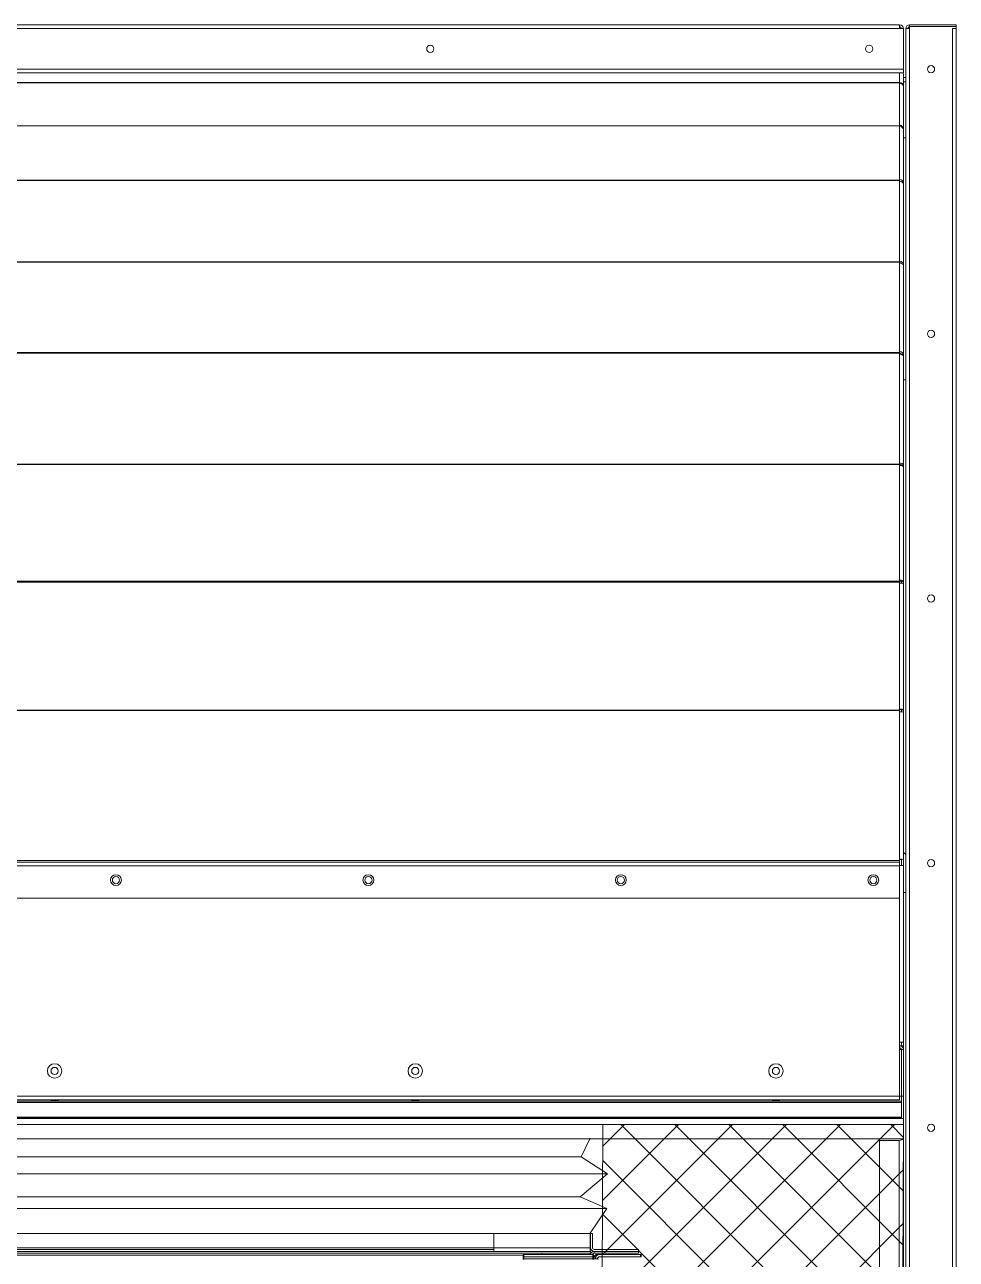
# Model space of a CAD drawing. Header units: millimetres. Extents: x -17070 to 42149, y -291348 to 30242.
# Drawn here: x 33276 to 34051, y 19004 to 20030 of the extents above; entities that cross this region are included whole.
import ezdxf

# ---------------------------------------------------------------- set-up
doc = ezdxf.new("R2010")
doc.units = ezdxf.units.MM

# ---------------------------------------------------------------- blocks, each defined once
blk = doc.blocks.new('3753456')
at = {"color": 0, "lineweight": 5}
for p, q in [((337590.2, 91235.5), (337597.8, 91251)), ((337612.3, 91221.4), (337590.2, 91235.5)), ((337589.4, 91202.2), (337612.3, 91221.4)), ((337611.6, 91192.6), (337589.4, 91202.2)), ((337597.8, 91172), (337611.6, 91192.6))]:
    blk.add_line(p, q, dxfattribs=at)
blk = doc.blocks.new('45735')
at = {"color": 0, "lineweight": 5}
for p, q in [((339300, 91099.7), (338517, 91099.7)), ((338539.1, 91085.6), (339322.1, 91085.6)), ((338516.2, 91066.4), (339299.2, 91066.4)), ((339321.4, 91056.8), (338538.4, 91056.8))]:
    blk.add_line(p, q, dxfattribs=at)
for p in [(926.8, -135.8), (1709.8, -135.8)]:
    blk.add_blockref('3753456', p, dxfattribs=at)
blk = doc.blocks.new('2')
at = {"lineweight": 5}
h = blk.add_hatch(dxfattribs=at)
h.set_pattern_fill('ANSI37', scale=10)
h.set_pattern_definition([(45, (-833382.937, -471185.468), (-22.4506403, 22.4506403), []), (135, (-833382.937, -471185.468), (-22.4506403, -22.4506403), [])])
h.paths.add_polyline_path([(33998.2, 17193.4), (34006.6, 19115.6), (33756.7, 19115.6), (33748.2, 17193.4)])
at = {"color": 7, "lineweight": 20}
for p, q in [((34003.5, 20029.9), (31397.7, 20029.9)), ((34003.5, 20026.8), (31397.7, 20026.8)), ((34008.6, 17185), (34008.6, 20026.8)), ((34011.7, 17185), (34011.7, 20026.8)), ((34047.5, 17185), (34047.5, 20026.8)), ((34050.6, 17185), (34050.6, 20026.8)), ((34006.6, 19993), (31394.6, 19993)), ((34006.6, 19989.9), (31394.6, 19989.9)), ((32909.7, 19981.8), (34003.5, 19981.8)), ((32909.7, 19981.6), (34003.5, 19981.6)), ((32909.7, 19945.9), (34003.5, 19945.9)), ((32909.7, 19945.8), (34003.5, 19945.8)), ((32909.7, 19900.8), (34003.5, 19900.8)), ((32909.7, 19900.4), (34003.5, 19900.4)), ((32909.7, 19832.7), (34003.5, 19832.7)), ((32909.7, 19832.6), (34003.5, 19832.6)), ((32909.7, 19757.4), (34003.5, 19757.4)), ((32909.7, 19756.8), (34003.5, 19756.8)), ((32909.7, 19664.7), (34003.5, 19664.7)), ((32909.7, 19664.4), (34003.5, 19664.4)), ((32909.7, 19567.3), (34003.5, 19567.3)), ((32909.7, 19566.6), (34003.5, 19566.6)), ((32909.7, 19460.1), (34003.5, 19460.1)), ((32909.7, 19459.8), (34003.5, 19459.8)), ((34003.5, 19335.1), (32909.7, 19335.1)), ((32909.7, 19333.8), (34003.5, 19333.8)), ((32909.7, 19330.7), (34003.5, 19330.7)), ((32909.7, 19303.8), (34003.5, 19303.8)), ((34005, 19135.1), (31396.2, 19135.1)), ((34005, 19133.9), (31396.2, 19133.9)), ((31397.7, 19139.1), (34003.5, 19139.1)), ((31397.7, 19136), (34003.5, 19136)), ((34006.6, 19120.6), (31394.6, 19120.6)), ((34006.6, 19115.6), (31394.6, 19115.6)), ((31396.2, 19121.8), (34005, 19121.8)), ((31396.2, 19120.8), (34005, 19120.8)), ((31394.6, 19103.8), (34006.6, 19103.8))]:
    blk.add_line(p, q, dxfattribs=at)
at = {"color": 7, "lineweight": 20, "ltscale": 0.001722}
for p, q in [((34003.5, 20026.8), (34003.5, 20029.9)), ((34006.6, 20026.8), (34003.5, 20026.8)), ((34008.6, 20026.8), (34011.7, 20026.8)), ((34050.6, 20026.8), (34047.5, 20026.8)), ((34050.6, 20026.8), (34047.5, 20026.8)), ((34006.6, 19993), (34006.6, 19989.9)), ((34003.5, 19330.7), (34003.5, 19333.8)), ((34003.5, 19330.8), (34006.6, 19330.8)), ((34003.5, 19184.1), (34006.6, 19184.1)), ((34003.5, 19136), (34003.5, 19139.1)), ((33746.1, 19013.2), (33746.1, 19010.1))]:
    blk.add_line(p, q, dxfattribs=at)
at = {"color": 7, "lineweight": 20, "ltscale": 0.00056596}
blk.add_line((34004.6, 20026.8), (34004.6, 20027.8), dxfattribs=at)
at = {"color": 7, "lineweight": 20, "ltscale": 0.018778}
blk.add_line((34006.6, 19993), (34006.6, 20026.8), dxfattribs=at)
at = {"color": 7, "lineweight": 20, "ltscale": 0.021611}
for p, q in [((34050.6, 20029.9), (34011.7, 20029.9)), ((34050.6, 20028.3), (34011.7, 20028.3)), ((34005, 19139.1), (34005, 19178)), ((34005, 19139.1), (34005, 19178)), ((34006.6, 19139.1), (34006.6, 19178)), ((34006.6, 19139.1), (34006.6, 19178))]:
    blk.add_line(p, q, dxfattribs=at)
at = {"color": 7, "lineweight": 20, "ltscale": 0.000888889}
for p, q in [((34011.7, 20029.9), (34011.7, 20028.3)), ((34050.6, 20029.9), (34050.6, 20028.3)), ((34005, 19755.8), (34006.6, 19755.8)), ((34005, 19663.8), (34006.6, 19663.8)), ((34005, 19566.7), (34006.6, 19566.7)), ((34005, 19460.3), (34006.6, 19460.3)), ((34006.6, 19178), (34005, 19178)), ((34006.6, 19181.1), (34006.6, 19179.5)), ((34006.6, 19139.1), (34005, 19139.1)), ((34006.6, 19120.7), (34005, 19120.7)), ((33746.3, 19025.1), (33747.9, 19025.1)), ((33665.8, 19011.7), (33665.8, 19010.1)), ((33746.3, 19008.5), (33746.3, 19010.1)), ((33749.4, 19010.1), (33749.4, 19008.5)), ((33786.3, 19008.5), (33786.3, 19011.7))]:
    blk.add_line(p, q, dxfattribs=at)
at = {"color": 7, "lineweight": 20, "ltscale": 0.000833333}
for p, q in [((34011.7, 20028.3), (34011.7, 20026.8)), ((34050.6, 20026.8), (34050.6, 20028.3)), ((34005, 19178), (34003.5, 19178)), ((34005, 19139.1), (34003.5, 19139.1)), ((33665.8, 19011.7), (33665.8, 19013.2)), ((33690.4, 19005.5), (33690.4, 19004)), ((33690.9, 19005.5), (33690.9, 19004)), ((33748.4, 19005.5), (33748.4, 19004)), ((33748.9, 19005.5), (33748.9, 19004))]:
    blk.add_line(p, q, dxfattribs=at)
at = {"color": 7, "lineweight": 20, "ltscale": 0.007103}
blk.add_line((34050.6, 20014), (34050.6, 20026.8), dxfattribs=at)
at = {"color": 7, "lineweight": 20, "ltscale": 0.002286}
blk.add_line((34050.6, 20014), (34050.6, 20009.9), dxfattribs=at)
at = {"color": 7, "lineweight": 20, "ltscale": 0.004468}
blk.add_line((34003.5, 19989.9), (34003.5, 19981.9), dxfattribs=at)
at = {"color": 7, "lineweight": 20, "ltscale": 5.01906e-05}
blk.add_line((34006.6, 19988.5), (34006.6, 19988.6), dxfattribs=at)
at = {"color": 7, "lineweight": 20, "ltscale": 0.005416}
blk.add_line((34006.6, 19988.5), (34006.6, 19978.8), dxfattribs=at)
at = {"color": 7, "lineweight": 20, "ltscale": 0.001111}
for p, q in [((34008.6, 19985.9), (34006.6, 19985.9)), ((34008.6, 19982.4), (34006.6, 19982.4)), ((34006.6, 19935.9), (34008.6, 19935.9)), ((34006.6, 19734.8), (34008.6, 19734.8)), ((34008.6, 19308.5), (34006.6, 19308.5)), ((33690.4, 19005.5), (33690.4, 19007.5)), ((33690.9, 19005.5), (33690.9, 19007.5)), ((33748.4, 19005.5), (33748.4, 19007.5)), ((33748.9, 19005.5), (33748.9, 19007.5)), ((33787.9, 19005.5), (33787.9, 19007.5)), ((33788.4, 19005.5), (33788.4, 19007.5))]:
    blk.add_line(p, q, dxfattribs=at)
at = {"color": 7, "lineweight": 20, "ltscale": 5.06378e-05}
blk.add_line((34003.5, 19981.9), (34003.5, 19981.8), dxfattribs=at)
at = {"color": 7, "lineweight": 20, "ltscale": 8.68979e-05}
blk.add_line((34003.5, 19981.6), (34003.5, 19981.8), dxfattribs=at)
at = {"color": 7, "lineweight": 20, "ltscale": 0.000182321}
blk.add_line((34003.5, 19981.3), (34003.5, 19981.6), dxfattribs=at)
at = {"color": 7, "lineweight": 20, "ltscale": 0.019501}
for p, q in [((34003.5, 19981.3), (34003.5, 19946.2)), ((34006.6, 19978.4), (34006.6, 19943.3))]:
    blk.add_line(p, q, dxfattribs=at)
at = {"color": 7, "lineweight": 20, "ltscale": 1.77147e-05}
blk.add_line((34006.6, 19978.8), (34006.6, 19978.8), dxfattribs=at)
at = {"color": 7, "lineweight": 20, "ltscale": 0.020143}
blk.add_line((34006.6, 19942.5), (34006.6, 19978.8), dxfattribs=at)
at = {"color": 7, "lineweight": 20, "ltscale": 0.000181183}
blk.add_line((34003.5, 19945.9), (34003.5, 19946.2), dxfattribs=at)
at = {"color": 7, "lineweight": 20, "ltscale": 5.76158e-05}
blk.add_line((34003.5, 19945.8), (34003.5, 19945.9), dxfattribs=at)
at = {"color": 7, "lineweight": 20, "ltscale": 0.000228135}
blk.add_line((34003.5, 19945.4), (34003.5, 19945.8), dxfattribs=at)
at = {"color": 7, "lineweight": 20, "ltscale": 0.024554}
for p, q in [((34003.5, 19945.4), (34003.5, 19901.2)), ((34006.6, 19942.5), (34006.6, 19898.3))]:
    blk.add_line(p, q, dxfattribs=at)
at = {"color": 7, "lineweight": 20, "ltscale": 5.95243e-05}
blk.add_line((34006.5, 19943.3), (34006.6, 19943.3), dxfattribs=at)
at = {"color": 7, "lineweight": 20, "ltscale": 0.019078}
blk.add_line((34006.6, 19908.9), (34006.6, 19943.3), dxfattribs=at)
at = {"color": 7, "lineweight": 20, "ltscale": 0.000229568}
blk.add_line((34003.5, 19900.8), (34003.5, 19901.2), dxfattribs=at)
at = {"color": 7, "lineweight": 20, "ltscale": 0.000214269}
blk.add_line((34003.5, 19900.4), (34003.5, 19900.8), dxfattribs=at)
at = {"color": 7, "lineweight": 20, "ltscale": 0.000344851}
blk.add_line((34003.5, 19899.8), (34003.5, 19900.4), dxfattribs=at)
at = {"color": 7, "lineweight": 20, "ltscale": 0.036885}
for p, q in [((34003.5, 19899.8), (34003.5, 19833.4)), ((34006.6, 19897.3), (34006.6, 19830.9))]:
    blk.add_line(p, q, dxfattribs=at)
at = {"color": 7, "lineweight": 20, "ltscale": 0.000162064}
blk.add_line((34006.3, 19898.3), (34006.6, 19898.3), dxfattribs=at)
at = {"color": 7, "lineweight": 20, "ltscale": 0.017676}
blk.add_line((34006.6, 19866.5), (34006.6, 19898.3), dxfattribs=at)
at = {"color": 7, "lineweight": 20, "ltscale": 0.000342699}
blk.add_line((34003.5, 19832.7), (34003.5, 19833.4), dxfattribs=at)
at = {"color": 7, "lineweight": 20, "ltscale": 0.000101871}
blk.add_line((34003.5, 19832.6), (34003.5, 19832.7), dxfattribs=at)
at = {"color": 7, "lineweight": 20, "ltscale": 0.00038102}
blk.add_line((34003.5, 19832.6), (34003.5, 19831.9), dxfattribs=at)
at = {"color": 7, "lineweight": 20, "ltscale": 0.000125526}
blk.add_line((34003.5, 19831.9), (34003.5, 19832.1), dxfattribs=at)
at = {"color": 7, "lineweight": 20, "ltscale": 0.041009}
for p, q in [((34003.5, 19831.9), (34003.5, 19758.1)), ((34006.6, 19829.6), (34006.6, 19755.8))]:
    blk.add_line(p, q, dxfattribs=at)
at = {"color": 7, "lineweight": 20, "ltscale": 0.000315481}
blk.add_line((34006.1, 19830.9), (34006.6, 19830.9), dxfattribs=at)
at = {"color": 7, "lineweight": 20, "ltscale": 0.015571}
blk.add_line((34006.6, 19802.9), (34006.6, 19830.9), dxfattribs=at)
at = {"color": 7, "lineweight": 20, "ltscale": 0.000383413}
blk.add_line((34003.5, 19758.1), (34003.5, 19757.4), dxfattribs=at)
at = {"color": 7, "lineweight": 20, "ltscale": 0.000318226}
blk.add_line((34003.5, 19756.8), (34003.5, 19757.4), dxfattribs=at)
at = {"color": 7, "lineweight": 20, "ltscale": 0.000523852}
blk.add_line((34003.5, 19756.9), (34003.5, 19755.9), dxfattribs=at)
at = {"color": 7, "lineweight": 20, "ltscale": 0.000469699}
blk.add_line((34003.5, 19756.8), (34003.5, 19755.9), dxfattribs=at)
at = {"color": 7, "lineweight": 20, "ltscale": 0.050238}
for p, q in [((34003.5, 19755.9), (34003.5, 19665.5)), ((34006.6, 19754.3), (34006.6, 19663.8))]:
    blk.add_line(p, q, dxfattribs=at)
at = {"color": 7, "lineweight": 20, "ltscale": 3.37381e-05}
blk.add_line((34005, 19755.7), (34005, 19755.8), dxfattribs=at)
at = {"color": 7, "lineweight": 20, "ltscale": 0.01323}
blk.add_line((34006.6, 19732), (34006.6, 19755.8), dxfattribs=at)
at = {"color": 7, "lineweight": 20, "ltscale": 0.000466768}
blk.add_line((34003.5, 19665.5), (34003.5, 19664.7), dxfattribs=at)
at = {"color": 7, "lineweight": 20, "ltscale": 0.000134994}
blk.add_line((34003.5, 19664.4), (34003.5, 19664.7), dxfattribs=at)
at = {"color": 7, "lineweight": 20, "ltscale": 0.000610792}
blk.add_line((34003.5, 19664.6), (34003.5, 19663.5), dxfattribs=at)
at = {"color": 7, "lineweight": 20, "ltscale": 0.000492271}
blk.add_line((34003.5, 19664.4), (34003.5, 19663.5), dxfattribs=at)
at = {"color": 7, "lineweight": 20, "ltscale": 0.052983}
for p, q in [((34003.5, 19663.5), (34003.5, 19568.2)), ((34006.6, 19662.1), (34006.6, 19566.7))]:
    blk.add_line(p, q, dxfattribs=at)
at = {"color": 7, "lineweight": 20, "ltscale": 0.000257803}
blk.add_line((34005, 19663.4), (34005, 19663.8), dxfattribs=at)
at = {"color": 7, "lineweight": 20, "ltscale": 0.010363}
blk.add_line((34006.6, 19645.2), (34006.6, 19663.8), dxfattribs=at)
at = {"color": 7, "lineweight": 20, "ltscale": 0.000495362}
blk.add_line((34003.5, 19568.2), (34003.5, 19567.3), dxfattribs=at)
at = {"color": 7, "lineweight": 20, "ltscale": 0.001012}
blk.add_line((34003.5, 19567.4), (34003.5, 19565.6), dxfattribs=at)
at = {"color": 7, "lineweight": 20, "ltscale": 0.000387411}
blk.add_line((34003.5, 19566.6), (34003.5, 19567.3), dxfattribs=at)
at = {"color": 7, "lineweight": 20, "ltscale": 0.000543222}
blk.add_line((34003.5, 19566.6), (34003.5, 19565.6), dxfattribs=at)
at = {"color": 7, "lineweight": 20, "ltscale": 0.058102}
for p, q in [((34003.5, 19565.6), (34003.5, 19461)), ((34006.6, 19564.9), (34006.6, 19460.3))]:
    blk.add_line(p, q, dxfattribs=at)
at = {"color": 7, "lineweight": 20, "ltscale": 0.000676388}
blk.add_line((34005, 19565.5), (34005, 19566.7), dxfattribs=at)
at = {"color": 7, "lineweight": 20, "ltscale": 0.007338}
blk.add_line((34006.6, 19553.5), (34006.6, 19566.7), dxfattribs=at)
at = {"color": 7, "lineweight": 20, "ltscale": 0.000539832}
blk.add_line((34003.5, 19461), (34003.5, 19460.1), dxfattribs=at)
at = {"color": 7, "lineweight": 20, "ltscale": 0.001029}
blk.add_line((34003.5, 19460.6), (34003.5, 19458.8), dxfattribs=at)
at = {"color": 7, "lineweight": 20, "ltscale": 0.000153368}
blk.add_line((34003.5, 19459.8), (34003.5, 19460.1), dxfattribs=at)
at = {"color": 7, "lineweight": 20, "ltscale": 0.00054973}
blk.add_line((34003.5, 19459.8), (34003.5, 19458.8), dxfattribs=at)
at = {"color": 7, "lineweight": 20, "ltscale": 0.068058}
for p, q in [((34003.5, 19458.8), (34003.5, 19336.3)), ((34006.6, 19458.3), (34006.6, 19335.8))]:
    blk.add_line(p, q, dxfattribs=at)
at = {"color": 7, "lineweight": 20, "ltscale": 0.000861584}
blk.add_line((34005, 19458.7), (34005, 19460.3), dxfattribs=at)
at = {"color": 7, "lineweight": 20, "ltscale": 0.004022}
blk.add_line((34006.6, 19453), (34006.6, 19460.3), dxfattribs=at)
at = {"color": 7, "lineweight": 20, "ltscale": 0.000665626}
blk.add_line((34003.5, 19336.3), (34003.5, 19335.1), dxfattribs=at)
at = {"color": 7, "lineweight": 20, "ltscale": 0.002905}
blk.add_line((34003.5, 19336), (34003.5, 19330.8), dxfattribs=at)
at = {"color": 7, "lineweight": 20, "ltscale": 0.000707283}
blk.add_line((34003.5, 19335.1), (34003.5, 19333.8), dxfattribs=at)
at = {"color": 7, "lineweight": 20, "ltscale": 0.0815}
for p, q in [((34003.5, 19330.8), (34003.5, 19184.1)), ((34006.6, 19330.8), (34006.6, 19184.1))]:
    blk.add_line(p, q, dxfattribs=at)
at = {"color": 7, "lineweight": 20, "ltscale": 0.014944}
blk.add_line((34003.5, 19303.8), (34003.5, 19330.7), dxfattribs=at)
at = {"color": 7, "lineweight": 20, "ltscale": 0.002779}
blk.add_line((34005, 19330.8), (34005, 19335.8), dxfattribs=at)
at = {"color": 7, "lineweight": 20, "ltscale": 0.003101}
blk.add_line((34006.6, 19330.2), (34006.6, 19335.8), dxfattribs=at)
at = {"color": 7, "lineweight": 20, "ltscale": 0.001669}
for p, q in [((34003.5, 19184.1), (34003.5, 19181.1)), ((34005, 19181.1), (34005, 19184.1)), ((34006.6, 19181.1), (34006.6, 19184.1))]:
    blk.add_line(p, q, dxfattribs=at)
at = {"color": 7, "lineweight": 20, "ltscale": 0.025}
blk.add_line((34003.5, 19139.1), (34003.5, 19184.1), dxfattribs=at)
at = {"color": 7, "lineweight": 20, "ltscale": 1.32336e-05}
blk.add_line((34003.5, 19179.5), (34003.6, 19179.5), dxfattribs=at)
at = {"color": 7, "lineweight": 20, "ltscale": 0.000579045}
for p, q in [((34003.5, 19178), (34003.5, 19179.1)), ((34006.6, 19178), (34006.6, 19179.1))]:
    blk.add_line(p, q, dxfattribs=at)
at = {"color": 7, "lineweight": 20, "ltscale": 0.000598884}
blk.add_line((34003.5, 19179.1), (34004.6, 19179.1), dxfattribs=at)
at = {"color": 7, "lineweight": 20, "ltscale": 0.001703}
blk.add_line((34003.6, 19181.1), (34006.6, 19181.1), dxfattribs=at)
at = {"color": 7, "lineweight": 20, "ltscale": 0.000215038}
for p, q in [((34006.2, 19179.5), (34006.6, 19179.5)), ((33747.9, 19010.1), (33747.9, 19009.7))]:
    blk.add_line(p, q, dxfattribs=at)
at = {"color": 7, "lineweight": 20, "ltscale": 0.000100412}
blk.add_line((34006.5, 19179.1), (34006.6, 19179.1), dxfattribs=at)
at = {"color": 7, "lineweight": 20, "ltscale": 0.000253866}
blk.add_line((34006.6, 19179.1), (34006.6, 19179.5), dxfattribs=at)
at = {"color": 7, "lineweight": 20, "ltscale": 0.010219}
for p, q in [((34005, 19139.1), (34005, 19120.7)), ((34006.6, 19139.1), (34006.6, 19120.7))]:
    blk.add_line(p, q, dxfattribs=at)
at = {"color": 7, "lineweight": 20, "ltscale": 0.006747}
blk.add_line((34005, 19121.8), (34005, 19133.9), dxfattribs=at)
at = {"color": 7, "lineweight": 20, "ltscale": 0.010301}
blk.add_line((34006.6, 19120.6), (34006.6, 19139.1), dxfattribs=at)
blk.add_line((34006.6, 19120.6), (34006.6, 19139.1), dxfattribs=at)
at = {"color": 7, "lineweight": 20, "ltscale": 0.00275}
blk.add_line((34006.6, 19120.6), (34006.6, 19115.6), dxfattribs=at)
at = {"color": 7, "lineweight": 20, "ltscale": 0.00658}
blk.add_line((34006.6, 19103.8), (34006.6, 19115.6), dxfattribs=at)
at = {"color": 7, "lineweight": 20, "ltscale": 0.00583}
blk.add_line((34006.6, 19115.6), (34006.6, 19105.1), dxfattribs=at)
at = {"color": 7, "lineweight": 20, "ltscale": 0.009167}
for p, q in [((34003.1, 19103.7), (33986.6, 19103.7)), ((34003.1, 19102.3), (33986.6, 19102.3))]:
    blk.add_line(p, q, dxfattribs=at)
at = {"color": 7, "lineweight": 20, "ltscale": 0.000773611}
blk.add_line((33986.6, 19102.3), (33986.6, 19103.7), dxfattribs=at)
at = {"color": 7, "lineweight": 20, "ltscale": 0.415127}
for p, q in [((33986.6, 19102.3), (33986.6, 18355.1)), ((34003.1, 18355.1), (34003.1, 19102.3)), ((34006.6, 18357.5), (34006.6, 19104.8))]:
    blk.add_line(p, q, dxfattribs=at)
at = {"color": 7, "lineweight": 20, "ltscale": 2.39452e-05}
blk.add_line((34003.1, 19103.8), (34003.1, 19103.7), dxfattribs=at)
at = {"color": 7, "lineweight": 20, "ltscale": 0.000193403}
blk.add_line((34006.6, 19104.8), (34006.6, 19105.1), dxfattribs=at)
at = {"color": 7, "lineweight": 20, "ltscale": 0.015084}
blk.add_line((34006.6, 19076.6), (34006.6, 19103.8), dxfattribs=at)
at = {"color": 7, "lineweight": 20, "ltscale": 0.098092}
blk.add_line((34006.6, 18900.1), (34006.6, 19076.6), dxfattribs=at)
at = {"color": 7, "lineweight": 20, "ltscale": 0.434111}
for p, q in [((32960.7, 19025.1), (33665.8, 19025.1)), ((32959.9, 19010.1), (33665.8, 19010.1)), ((32960.7, 19011.7), (33665.8, 19011.7))]:
    blk.add_line(p, q, dxfattribs=at)
at = {"color": 7, "lineweight": 20, "ltscale": 0.044611}
for p, q in [((33746.1, 19025.1), (33665.8, 19025.1)), ((33746.1, 19013.2), (33665.8, 19013.2))]:
    blk.add_line(p, q, dxfattribs=at)
at = {"color": 7, "lineweight": 20, "ltscale": 0.006611}
for p, q in [((33665.8, 19025.1), (33665.8, 19013.2)), ((33746.1, 19013.2), (33746.1, 19025.1)), ((33746.3, 19013.2), (33746.3, 19025.1)), ((33747.9, 19013.2), (33747.9, 19025.1))]:
    blk.add_line(p, q, dxfattribs=at)
at = {"color": 7, "lineweight": 20, "ltscale": 0.3905}
blk.add_line((32962.9, 19013.2), (33665.8, 19013.2), dxfattribs=at)
at = {"color": 7, "lineweight": 20, "ltscale": 0.435222}
for p, q in [((33746.3, 19010.1), (32962.9, 19010.1)), ((33746.3, 19008.5), (32962.9, 19008.5))]:
    blk.add_line(p, q, dxfattribs=at)
at = {"color": 7, "lineweight": 20, "ltscale": 0.000814101}
blk.add_line((33747.9, 19010.1), (33749.4, 19010.1), dxfattribs=at)
at = {"color": 7, "lineweight": 20, "ltscale": 0.0205}
for p, q in [((33749.4, 19011.7), (33786.3, 19011.7)), ((33749.4, 19010.1), (33786.3, 19010.1)), ((33749.4, 19010.1), (33786.3, 19010.1)), ((33749.4, 19008.5), (33786.3, 19008.5))]:
    blk.add_line(p, q, dxfattribs=at)
at = {"color": 7, "lineweight": 20, "ltscale": 0.432889}
blk.add_line((32965, 19008.5), (33744.2, 19008.5), dxfattribs=at)
at = {"color": 7, "lineweight": 20, "ltscale": 0.373111}
blk.add_line((33690.4, 19007), (33018.8, 19007), dxfattribs=at)
at = {"color": 7, "lineweight": 20, "ltscale": 0.032222}
for p, q in [((33748.4, 19007.5), (33690.4, 19007.5)), ((33748.4, 19005.5), (33690.4, 19005.5)), ((33748.4, 19004), (33690.4, 19004)), ((33748.9, 19007.5), (33690.9, 19007.5)), ((33748.9, 19005.5), (33690.9, 19005.5)), ((33748.9, 19004), (33690.9, 19004))]:
    blk.add_line(p, q, dxfattribs=at)
at = {"color": 7, "lineweight": 20, "ltscale": 0.000277763}
for p, q in [((33690.4, 19003.5), (33690.4, 19004)), ((33690.9, 19003.5), (33690.9, 19004)), ((33748.4, 19003.5), (33748.4, 19004)), ((33748.9, 19003.5), (33748.9, 19004))]:
    blk.add_line(p, q, dxfattribs=at)
at = {"color": 7, "lineweight": 20, "ltscale": 0.022444}
blk.add_line((33705.9, 19008.5), (33746.3, 19008.5), dxfattribs=at)
at = {"color": 7, "lineweight": 20, "ltscale": 0.000555547}
for p, q in [((33705.9, 19007.5), (33705.9, 19008.5)), ((33746.3, 19008.5), (33746.3, 19007.5))]:
    blk.add_line(p, q, dxfattribs=at)
at = {"color": 7, "lineweight": 20, "ltscale": 0.001944}
blk.add_line((33752.4, 19004), (33748.9, 19004), dxfattribs=at)
at = {"color": 7, "lineweight": 20, "ltscale": 1.33788e-05}
blk.add_line((33749.4, 19008.5), (33749.4, 19008.5), dxfattribs=at)
at = {"color": 7, "lineweight": 20, "ltscale": 0.000582846}
blk.add_line((33750.9, 19007.5), (33750.9, 19006.5), dxfattribs=at)
at = {"color": 7, "lineweight": 20, "ltscale": 0.001349}
blk.add_line((33753.4, 19007.5), (33750.9, 19007.5), dxfattribs=at)
at = {"color": 7, "lineweight": 20, "ltscale": 0.000187053}
blk.add_line((33751.9, 19007.5), (33751.9, 19007.2), dxfattribs=at)
at = {"color": 7, "lineweight": 20, "ltscale": 0.000793738}
blk.add_line((33753.4, 19007.5), (33751.9, 19007.5), dxfattribs=at)
at = {"color": 7, "lineweight": 20, "ltscale": 0.000277761}
blk.add_line((33752.4, 19003.5), (33752.4, 19004), dxfattribs=at)
at = {"color": 7, "lineweight": 20, "ltscale": 0.019167}
for p, q in [((33787.9, 19007.5), (33753.4, 19007.5)), ((33787.9, 19005.5), (33753.4, 19005.5)), ((33788.4, 19007.5), (33753.9, 19007.5)), ((33788.4, 19005.5), (33753.9, 19005.5))]:
    blk.add_line(p, q, dxfattribs=at)
at = {"color": 0, "lineweight": 20}
blk.add_lwpolyline([(33756.7, 19115.6), (34006.6, 19115.6), (33998.2, 17193.4), (33748.2, 17193.4)], close=True, dxfattribs=at)
at = {"color": 7, "lineweight": 20}
for centre, radius in [((33613.1, 20009.9), 3), ((33978.1, 20009.9), 3), ((34029.6, 19992.9), 3), ((34029.6, 19772.9), 3), ((34029.6, 19552.9), 3), ((34029.6, 19332.9), 3), ((33351.6, 19318.8), 4.5), ((33351.6, 19318.8), 3), ((33561.6, 19318.8), 4.5), ((33561.6, 19318.8), 3), ((33771.6, 19318.8), 4.5), ((33771.6, 19318.8), 3), ((33981.6, 19318.8), 4.5), ((33981.6, 19318.8), 3), ((33300.6, 19160.1), 6), ((33300.6, 19160.1), 3), ((33600.6, 19160.1), 6), ((33600.6, 19160.1), 3), ((33900.6, 19160.1), 6), ((33900.6, 19160.1), 3), ((34029.6, 19112.9), 3)]:
    blk.add_circle(centre, radius, dxfattribs=at)
for centre, radius, start, end in [((34003.5, 20026.8), 3.1, 0, 90), ((34003.5, 20026.8), 1.5, 0, 90), ((34003.1, 20026.4), 3.5, 0, 0.666), ((34003, 20026.3), 3.6, 0, 1.4661), ((34011.7, 20026.8), 3.1, 90, 180), ((34011.7, 20026.8), 1.5, 90, 180), ((34012.1, 20026.4), 1.5, 105.4662, 164.534), ((34003.5, 19991), 3.1, 337.3314, 339.2164), ((34003.1, 19993.4), 3.5, 359.334, 0), ((34003.5, 19991), 3.1, 359.3499, 0), ((34003.1, 19984.4), 3.5, 0, 0.6157), ((34003.5, 19811.4), 3.1, 359.0946, 0), ((34003.5, 19795.1), 3.1, 0, 0.8218), ((34047.1, 19793.4), 3.5, 359.8196, 0), ((34003.5, 19572.3), 3.1, 0, 0.7204), ((34003.5, 19178), 3.1, 0, 90), ((34003.5, 19178), 1.5, 0, 90), ((33749.4, 19013.2), 3.1, 180, 270), ((33749.4, 19007), 3.1, 90, 170.7179), ((33749.4, 19013.2), 1.5, 180, 270), ((33749.4, 19007), 1.5, 90, 160.5281), ((33752.4, 19004), 3.5, 115.377, 180), ((33753.4, 19004), 3.5, 90, 180), ((33753.9, 19004), 3.5, 90, 180), ((33753.4, 19004), 1.5, 90, 180), ((33753.9, 19004), 1.5, 90, 180)]:
    blk.add_arc(centre, radius, start, end, dxfattribs=at)
for centre, major_axis, ratio, start_param, end_param in [((34003.5, 19988.5), (-3.1, 0), 0.995898, 3.141593, 3.605089), ((34003.5, 19988.6), (3.1, 0), 1, 0, 0.429168), ((34003.5, 19978.8), (-3.1, 0), 0.995898, 3.141593, 4.712389), ((34003.5, 19978.4), (-3.1, 0), 0.945441, 3.141593, 4.712389), ((34003.5, 19943.3), (-3.1, 0), 0.945441, 3.141593, 4.712389), ((34003.5, 19942.5), (-3.1, 0), 0.911987, 3.141593, 4.712389), ((34003.5, 19898.3), (-3.1, 0), 0.911987, 3.141593, 4.712389), ((34003.5, 19897.3), (-3.1, 0), 0.787572, 3.141593, 4.712389), ((34003.5, 19830.9), (-3.1, 0), 0.787572, 3.141593, 4.712389), ((34003.5, 19830.9), (-1.5, 0), 0.787572, 3.897536, 4.712389), ((34003.5, 19829.6), (-3.1, 0), 0.728422, 3.141593, 4.712389), ((34003.5, 19811.9), (3.1, 0), 0.809022, 6.267501, 6.283185), ((34003.5, 19795), (-3.1, 0), 0.99655, 3.141593, 3.150933), ((34003.5, 19794.9), (-3.1, 0), 0.977239, 3.141593, 3.155876), ((34003.5, 19789.9), (-3.1, 0), 0.968276, 3.141593, 3.146662), ((34003.5, 19774.9), (-3.1, 0), 0.944147, 3.141593, 3.146651), ((34003.5, 19767.8), (-3.1, 0), 0.977239, 3.141593, 3.154321), ((34003.5, 19767.1), (-3.1, 0), 0.850543, 3.141593, 3.154078), ((34003.5, 19755.8), (-3.1, 0), 0.728422, 3.141593, 4.712389), ((34003.5, 19755.8), (-1.5, 0), 0.728422, 3.141593, 4.712389), ((34003.5, 19754.3), (-3.1, 0), 0.543645, 3.141593, 4.712389), ((34003.5, 19755.1), (-3.1, 0), 0.878691, 3.141593, 3.146619), ((34003.5, 19700), (-3.1, 0), 0.850543, 3.141593, 3.152997), ((34003.5, 19698.8), (-3.1, 0), 0.719619, 3.141593, 3.152626), ((34003.5, 19663.8), (-3.1, 0), 0.543645, 3.141593, 4.712389), ((34003.5, 19663.8), (-1.5, 0), 0.543645, 3.141593, 4.712389), ((34003.5, 19662.1), (-3.1, 0), 0.465261, 3.141593, 4.712389), ((34003.5, 19610.2), (-3.1, 0), 0.719619, 3.141593, 3.151828), ((34003.5, 19608.6), (-3.1, 0), 0.446847, 3.141593, 3.150104), ((34003.5, 19566.7), (-3.1, 0), 0.465261, 3.141593, 4.712389), ((34003.5, 19566.7), (-1.5, 0), 0.465261, 3.141593, 4.712389), ((34003.5, 19564.9), (-3.1, 0), 0.240313, 3.141593, 4.712389), ((34003.5, 19572.1), (3.1, 0), 0.992634, 0, 0.009282), ((34003.5, 19571.9), (3.1, 0), 0.946894, 6.283185, 6.295648), ((34003.5, 19561), (3.1, 0), 0.929338, 0, 0.006167), ((34003.5, 19548.6), (3.1, 0), 0.946894, 6.283185, 6.294606), ((34003.5, 19547.7), (3.1, 0), 0.817118, 6.283185, 6.294326), ((34003.5, 19505.9), (3.1, 0), 0.817118, 6.283185, 6.293566), ((34003.5, 19504.5), (3.1, 0), 0.588362, 6.283185, 6.292688), ((34003.5, 19494.5), (-3.1, 0), 0.446847, 3.141593, 3.149765), ((34003.5, 19492.6), (-3.1, 0), 0.246895, 3.141593, 3.146315), ((34003.5, 19484.6), (3.1, 0), 0.754103, 0, 0.0053), ((34003.5, 19460.3), (-3.1, 0), 0.240313, 3.141593, 4.712389), ((34003.5, 19460.3), (-1.5, 0), 0.240313, 3.141593, 4.712389), ((34003.5, 19458.3), (-3.1, 0), 0.151261, 3.141593, 4.712389), ((34003.5, 19445.9), (3.1, 0), 0.588362, 6.283185, 6.292164), ((34003.5, 19444.1), (3.1, 0), 0.335364, 6.283185, 6.289477), ((34003.5, 19389.8), (-3.1, 0), 0.246895, 3.141593, 3.146199), ((34003.5, 19375.8), (3.1, 0), 0.335364, 6.283185, 6.289276), ((34005.1, 19339.1), (3.5, 0), 0.838671, 0.012418, 1.127777), ((34005.1, 19339.1), (1.5, 0), 0.838671, 6.283185, 6.302056), ((34003.5, 19335.8), (-3.1, 0), 0.151261, 3.141593, 4.712389), ((34003.5, 19335.8), (-1.5, 0), 0.151261, 3.141593, 4.712389), ((34003.5, 19178), (-1.5, 0), 0.695361, 3.182524, 4.712389), ((34003.5, 19178), (-3.1, 0), 0.695361, 3.141593, 3.169781), ((33300.6, 19135.3), (-3, 0), 0.695361, 5.942736, 6.283214), ((33300.6, 19135.3), (-3, 0), 0.695361, 0.000029, 0.127836), ((33300.6, 19134.2), (-3, 0), 0.695361, 5.196445, 5.846004), ((33300.6, 19132.7), (4.5, 0), 0.69625, 0.981351, 2.160242), ((33300.6, 19134.2), (-3, 0), 0.695361, 3.578774, 4.229082), ((33300.6, 19135.3), (-3, 0), 0.695361, 3.141622, 3.482042), ((33300.6, 19135.3), (-3, 0), 0.695361, 3.013425, 3.141622), ((33600.6, 19135.3), (-3, 0), 0.695361, 5.942736, 6.283214), ((33600.6, 19135.3), (-3, 0), 0.695361, 0.000029, 0.127836), ((33600.6, 19134.2), (-3, 0), 0.695361, 5.196445, 5.846004), ((33600.6, 19132.7), (4.5, 0), 0.69625, 0.981351, 2.160242), ((33600.6, 19134.2), (-3, 0), 0.695361, 3.578774, 4.229082), ((33600.6, 19135.3), (-3, 0), 0.695361, 3.141622, 3.482042), ((33600.6, 19135.3), (-3, 0), 0.695361, 3.013425, 3.141622), ((33900.6, 19135.3), (-3, 0), 0.695361, 5.942736, 6.283214), ((33900.6, 19135.3), (-3, 0), 0.695361, 0.000029, 0.127836), ((33900.6, 19134.2), (-3, 0), 0.695361, 5.196445, 5.846004), ((33900.6, 19132.7), (4.5, 0), 0.69625, 0.981351, 2.160242), ((33900.6, 19134.2), (-3, 0), 0.695361, 3.578774, 4.229082), ((33900.6, 19135.3), (-3, 0), 0.695361, 3.141622, 3.482042), ((33900.6, 19135.3), (-3, 0), 0.695361, 3.013425, 3.141622), ((34003.1, 19104.8), (1.5, 0), 0.69625, 4.712389, 5.000678), ((34003.1, 19104.8), (3.5, 0), 0.69625, 4.712389, 5.859761), ((33744.8, 19007), (-3.1, 0), 0.600899, 4.061862, 4.207317), ((33748.4, 19004), (3.5, 0), 0.600899, 1.244393, 1.427387), ((33747.4, 19004), (3.5, 0), 0.600899, 0.974905, 1.127885), ((33748.4, 19004), (1.5, 0), 0.600899, 1.159619, 1.230721), ((33747.4, 19004), (1.5, 0), 0.600899, 0.007409, 0.030057)]:
    blk.add_ellipse(centre, major_axis=major_axis, ratio=ratio, start_param=start_param, end_param=end_param, dxfattribs=at)
at = {"color": 0, "lineweight": 20}
blk.add_blockref('45735', (-305561.5, -72011), dxfattribs=at)

msp = doc.modelspace()

# ---------------------------------------------------------------- block references
msp.add_blockref('2', (0, 0))

doc.saveas('drawing.dxf')
